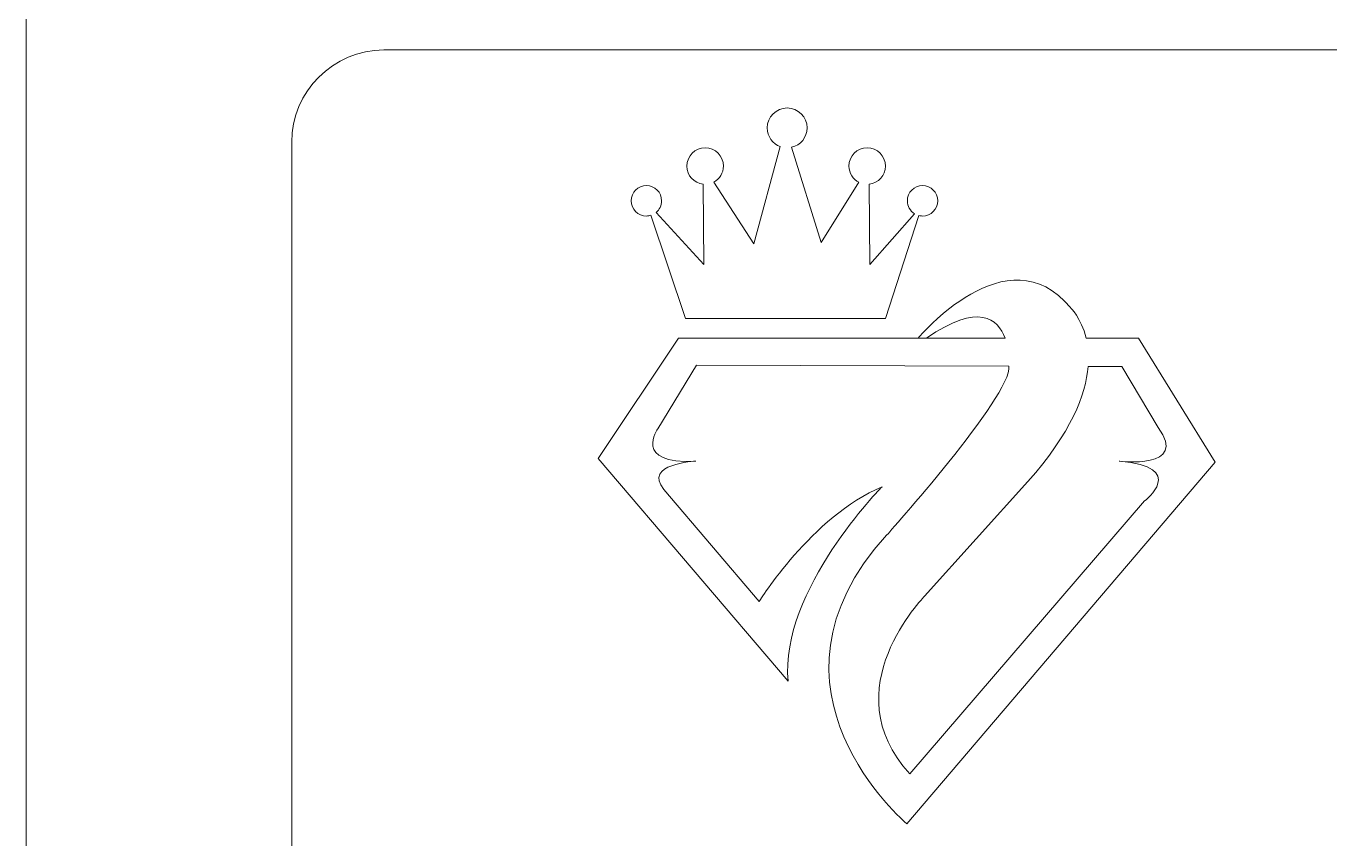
# Model space of a CAD drawing. Header units: millimetres. Extents: x -160 to 532, y -73 to 132.
# Drawn here: x -31.4 to 21.6, y -44.3 to -11.3 of the extents above; entities that cross this region are included whole.
import ezdxf

# ---------------------------------------------------------------- set-up
doc = ezdxf.new("R2010")
doc.units = ezdxf.units.MM
doc.header["$MEASUREMENT"] = 0
doc.layers.add('Layer 1', color=7, linetype='Continuous')

msp = doc.modelspace()

# ---------------------------------------------------------------- linework, layer by layer
at = {"layer": 'Layer 1', "color": 250, "lineweight": 18}
for points in [[(-31.4052, -68.1438), (-31.4052, -68.1438), (-31.4052, 127.4564), (-31.4052, 127.4564), (-31.4052, 130.2103), (-29.1591, 132.4564), (-26.4052, 132.4564), (-26.4052, 132.4564), (139.1948, 132.4564), (139.1948, 132.4564), (141.9487, 132.4564), (144.1948, 130.2101), (144.1948, 127.4564), (144.1948, 127.4564), (144.1948, -68.1438), (144.1948, -68.1438), (144.1948, -70.8975), (141.9485, -73.1438), (139.1948, -73.1438), (139.1948, -73.1438), (-26.4052, -73.1438), (-26.4052, -73.1438), (-29.1589, -73.1438), (-31.4052, -70.8976), (-31.4052, -68.1438)], [(-16.8566, -12.2804), (-16.8566, -12.2804), (25.6434, -12.2804), (25.6434, -12.2804), (27.7088, -12.2804), (29.3934, -13.965), (29.3934, -16.0304), (29.3934, -16.0304), (29.3934, -58.5304), (29.3934, -58.5304), (29.3934, -60.5958), (27.7088, -62.2804), (25.6434, -62.2804), (25.6434, -62.2804), (-16.8566, -62.2804), (-16.8566, -62.2804), (-18.922, -62.2804), (-20.6066, -60.5958), (-20.6066, -58.5304), (-20.6066, -58.5304), (-20.6066, -16.0304), (-20.6066, -16.0304), (-20.6066, -13.965), (-18.922, -12.2804), (-16.8566, -12.2804)]]:
    msp.add_open_spline(points, degree=3, knots=[0, 0, 0, 0, 0.125, 0.125, 0.125, 0.25, 0.25, 0.25, 0.375, 0.375, 0.375, 0.5, 0.5, 0.5, 0.625, 0.625, 0.625, 0.75, 0.75, 0.75, 0.875, 0.875, 0.875, 1, 1, 1, 1], dxfattribs=at)
at = {"layer": 'Layer 1', "color": 250, "lineweight": 9}
for points, knots in [([(-4.5952, -23.2017), (-4.5952, -23.2017), (3.5289, -23.2017), (3.5289, -23.2017), (3.5289, -23.2017), (4.8924, -19.0123), (4.8924, -19.0123), (4.9392, -19.0236), (4.9882, -19.0298), (5.0385, -19.0298), (5.3794, -19.0298), (5.6561, -18.7536), (5.6561, -18.4122), (5.6561, -18.0713), (5.3794, -17.7948), (5.0385, -17.7948), (4.6974, -17.7948), (4.4207, -18.0713), (4.4207, -18.4122), (4.4207, -18.6333), (4.5369, -18.8273), (4.7116, -18.9363), (4.7116, -18.9363), (2.8977, -21.006), (2.8977, -21.006), (2.8977, -21.006), (2.8752, -17.7347), (2.8752, -17.7347), (3.2433, -17.6913), (3.5289, -17.3785), (3.5289, -16.9989), (3.5289, -16.5897), (3.197, -16.2577), (2.7877, -16.2577), (2.3785, -16.2577), (2.0467, -16.5897), (2.0467, -16.9989), (2.0467, -17.2881), (2.2126, -17.5386), (2.4544, -17.6607), (2.4544, -17.6607), (0.9216, -20.1003), (0.9216, -20.1003), (0.9216, -20.1003), (-0.2828, -16.2372), (-0.2828, -16.2372), (0.0769, -16.1548), (0.3451, -15.8327), (0.3451, -15.4481), (0.3451, -15.0011), (-0.0172, -14.6385), (-0.4646, -14.6385), (-0.9117, -14.6385), (-1.2743, -15.0011), (-1.2743, -15.4481), (-1.2743, -15.7969), (-1.0537, -16.094), (-0.7446, -16.208), (-0.7446, -16.208), (-1.8231, -20.1551), (-1.8231, -20.1551), (-1.8231, -20.1551), (-3.4435, -17.649), (-3.4435, -17.649), (-3.214, -17.5231), (-3.0583, -17.2792), (-3.0583, -16.9989), (-3.0583, -16.5897), (-3.39, -16.2577), (-3.7992, -16.2577), (-4.2086, -16.2577), (-4.5404, -16.5897), (-4.5404, -16.9989), (-4.5404, -17.3819), (-4.2496, -17.6973), (-3.8765, -17.7359), (-3.8765, -17.7359), (-3.8542, -21.006), (-3.8542, -21.006), (-3.8542, -21.006), (-5.7915, -18.8864), (-5.7915, -18.8864), (-5.6561, -18.7731), (-5.5697, -18.6029), (-5.5697, -18.4122), (-5.5697, -18.0713), (-5.8461, -17.7948), (-6.1872, -17.7948), (-6.5282, -17.7948), (-6.8049, -18.0713), (-6.8049, -18.4122), (-6.8049, -18.7536), (-6.5282, -19.0298), (-6.1872, -19.0298), (-6.1232, -19.0298), (-6.0613, -19.02), (-6.0033, -19.0019), (-6.0033, -19.0019), (-4.5952, -23.2017), (-4.5952, -23.2017)], [0, 0, 0, 0, 0.030303, 0.030303, 0.030303, 0.0606061, 0.0606061, 0.0606061, 0.0909091, 0.0909091, 0.0909091, 0.1212121, 0.1212121, 0.1212121, 0.1515152, 0.1515152, 0.1515152, 0.1818182, 0.1818182, 0.1818182, 0.2121212, 0.2121212, 0.2121212, 0.2424242, 0.2424242, 0.2424242, 0.2727273, 0.2727273, 0.2727273, 0.3030303, 0.3030303, 0.3030303, 0.3333333, 0.3333333, 0.3333333, 0.3636364, 0.3636364, 0.3636364, 0.3939394, 0.3939394, 0.3939394, 0.4242424, 0.4242424, 0.4242424, 0.4545455, 0.4545455, 0.4545455, 0.4848485, 0.4848485, 0.4848485, 0.5151515, 0.5151515, 0.5151515, 0.5454545, 0.5454545, 0.5454545, 0.5757576, 0.5757576, 0.5757576, 0.6060606, 0.6060606, 0.6060606, 0.6363636, 0.6363636, 0.6363636, 0.6666667, 0.6666667, 0.6666667, 0.6969697, 0.6969697, 0.6969697, 0.7272727, 0.7272727, 0.7272727, 0.7575758, 0.7575758, 0.7575758, 0.7878788, 0.7878788, 0.7878788, 0.8181818, 0.8181818, 0.8181818, 0.8484848, 0.8484848, 0.8484848, 0.8787879, 0.8787879, 0.8787879, 0.9090909, 0.9090909, 0.9090909, 0.9393939, 0.9393939, 0.9393939, 0.969697, 0.969697, 0.969697, 1, 1, 1, 1]), ([(11.6869, -23.9924), (11.6869, -23.9924), (13.8169, -23.9924), (13.8169, -23.9924), (13.8169, -23.9924), (16.9333, -29.0379), (16.9333, -29.0379), (16.9333, -29.0379), (4.3932, -43.7294), (4.3932, -43.7294), (4.3932, -43.7294), (-2.1364, -38.2389), (3.5772, -32.0057), (3.5772, -32.0057), (8.679, -26.3206), (8.553, -25.1359), (8.553, -25.1359), (-4.1561, -25.0953), (-4.1561, -25.0953), (-4.1561, -25.0953), (-5.7205, -27.6754), (-5.7205, -27.6754), (-5.7205, -27.6754), (-6.7638, -29.1299), (-4.1839, -28.993), (-4.1839, -28.993), (-6.3517, -29.1028), (-5.4738, -30.1458), (-5.4738, -30.1458), (-1.6036, -34.7016), (-1.6036, -34.7016), (-1.6036, -34.7016), (0.5224, -31.2427), (3.3918, -30.036), (3.3918, -30.036), (-0.7656, -34.2378), (-0.4298, -37.9419), (-0.4298, -37.9419), (-8.1465, -28.8894), (-8.1465, -28.8894), (-8.1465, -28.8894), (-4.8819, -23.9924), (-4.8819, -23.9924), (-4.8819, -23.9924), (8.3909, -23.9924), (8.3909, -23.9924), (8.1065, -23.2084), (7.3256, -22.533), (5.2032, -23.9924), (5.2032, -23.9924), (4.8601, -23.9924), (4.8601, -23.9924), (4.8601, -23.9924), (8.4968, -19.6448), (11.0494, -22.7545), (11.0494, -22.7545), (11.4886, -23.1661), (11.6869, -23.9924)], [0, 0, 0, 0, 0.0526316, 0.0526316, 0.0526316, 0.1052632, 0.1052632, 0.1052632, 0.1578947, 0.1578947, 0.1578947, 0.2105263, 0.2105263, 0.2105263, 0.2631579, 0.2631579, 0.2631579, 0.3157895, 0.3157895, 0.3157895, 0.3684211, 0.3684211, 0.3684211, 0.4210526, 0.4210526, 0.4210526, 0.4736842, 0.4736842, 0.4736842, 0.5263158, 0.5263158, 0.5263158, 0.5789474, 0.5789474, 0.5789474, 0.6315789, 0.6315789, 0.6315789, 0.6842105, 0.6842105, 0.6842105, 0.7368421, 0.7368421, 0.7368421, 0.7894737, 0.7894737, 0.7894737, 0.8421053, 0.8421053, 0.8421053, 0.8947368, 0.8947368, 0.8947368, 0.9473684, 0.9473684, 0.9473684, 1, 1, 1, 1]), ([(11.769, -25.1462), (11.677, -26.2902), (11.0843, -27.8458), (9.3202, -29.8162), (9.3202, -29.8162), (5.1206, -34.4823), (5.1206, -34.4823), (5.1206, -34.4823), (1.3607, -38.2697), (4.5171, -41.7004), (4.5171, -41.7004), (14.0685, -30.6124), (14.0685, -30.6124), (14.0685, -30.6124), (15.8595, -29.2315), (13.0255, -28.993), (13.0255, -28.993), (15.8796, -29.3499), (14.6174, -27.6206), (14.6174, -27.6206), (13.1349, -25.1504), (13.1349, -25.1504), (13.1349, -25.1504), (11.769, -25.1462), (11.769, -25.1462)], [0, 0, 0, 0, 0.125, 0.125, 0.125, 0.25, 0.25, 0.25, 0.375, 0.375, 0.375, 0.5, 0.5, 0.5, 0.625, 0.625, 0.625, 0.75, 0.75, 0.75, 0.875, 0.875, 0.875, 1, 1, 1, 1])]:
    msp.add_open_spline(points, degree=3, knots=knots, dxfattribs=at)

doc.saveas('drawing.dxf')
